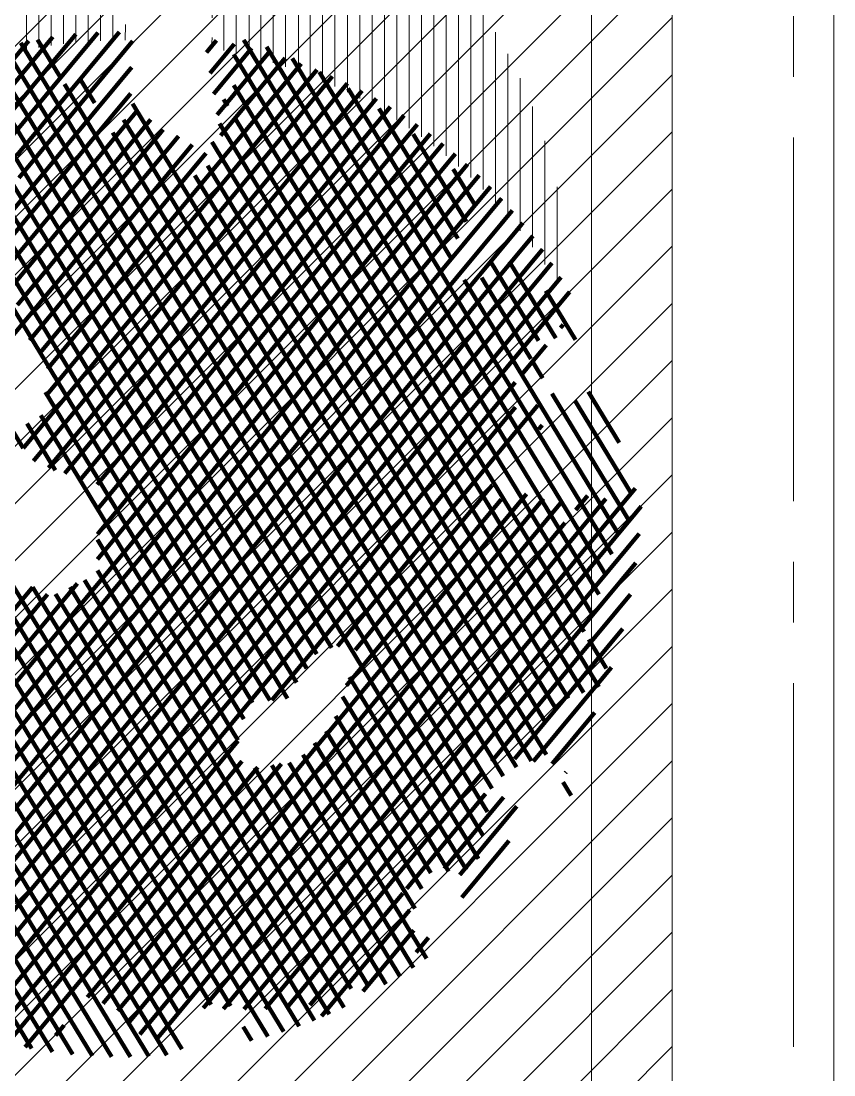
# Model space of a CAD drawing. Header units: feet. Extents: x 25261344 to 25389498, y 30010528 to 30074588.
# Drawn here: x 25355451.5 to 25355501.8, y 30072066.7 to 30072131.9 of the extents above; entities that cross this region are included whole.
import ezdxf

# ---------------------------------------------------------------- set-up
doc = ezdxf.new("R2010")
doc.units = ezdxf.units.FT
doc.header["$LTSCALE"] = 30
doc.header["$MEASUREMENT"] = 0
doc.linetypes.add('CENTER2', pattern=[1.125, 0.75, -0.125, 0.125, -0.125])
doc.layers.get('0').update_dxf_attribs({"lineweight": 5})
for name, color, linetype, lineweight in [('Floor Case', 251, 'Continuous', 13), ('GRADE BEAM', 2, 'Continuous', 20), ('grid text', 252, 'CENTER2', 9), ('illustr-TREE', 113, 'Continuous', 0), ('Veranda', 31, 'Continuous', 13)]:
    doc.layers.add(name, color=color, linetype=linetype, lineweight=lineweight)

# ---------------------------------------------------------------- blocks, each defined once
blk = doc.blocks.new('DFGDFG')
at = {"layer": 'grid text'}
blk.add_line((25353260.40450277, 30071967.15876193), (25353260.40450277, 30072999.78146425), dxfattribs=at)
blk = doc.blocks.new('tree top')
h = blk.add_hatch()
h.set_pattern_fill('ANSI31', color=251, scale=0.35, angle=315, style=0)
h.set_pattern_definition([(0, (104532.6267843802, 775790.9848921269), (1.387778780781446e-17, 0.04375), [])])
edge = h.paths.add_edge_path()
edge.add_line((104535.1949060522, 775793.3844139406), (104535.1397285591, 775793.374092619))
edge.add_line((104535.1397285591, 775793.374092619), (104534.9850489507, 775793.5287722273))
edge.add_line((104534.9850489507, 775793.5287722273), (104535.0633148212, 775793.6740280017))
edge.add_arc((104533.4950354998, 775792.786750348), 1.801877261241316, 29.49966526654471, 118.80689927608)
edge.add_arc((104532.5965479933, 775792.564019337), 1.801877261241316, 74.4642575678971, 89.03850350644399, ccw=False)
edge.add_line((104533.0791618241, 775794.300062411), (104533.301968914, 775794.3487048204))
edge.add_line((104533.301968914, 775794.3487048204), (104533.4238744545, 775794.3770619798))
edge.add_line((104533.4238744545, 775794.3770619798), (104533.4974381319, 775794.278337035))
edge.add_line((104533.4974381319, 775794.278337035), (104533.5825618462, 775794.2279242993))
edge.add_line((104533.5825618462, 775794.2279242993), (104533.5058454174, 775794.1869639459))
edge.add_line((104533.5058454174, 775794.1869639459), (104533.4678316458, 775794.141240457))
edge.add_arc((104532.5965479937, 775792.5640193367), 1.801877261241316, 57.59457567170341, 61.08299616053341, ccw=False)
edge.add_line((104533.5621861394, 775794.0853032143), (104533.5790156128, 775794.0955182273))
edge.add_line((104533.5790156128, 775794.0955182273), (104533.9482595248, 775793.7885347903))
edge.add_line((104533.9482595248, 775793.7885347903), (104533.9290937074, 775793.7769016827))
edge.add_arc((104532.5965479931, 775792.5640193374), 1.801877261241316, 36.34523462391559, 42.30844412190709, ccw=False)
edge.add_line((104534.0478892065, 775793.6319005792), (104534.0815703142, 775793.6038986492))
edge.add_line((104534.0815703142, 775793.6038986492), (104534.0721192102, 775793.5981620972))
edge.add_arc((104532.5965479931, 775792.5640193373), 1.801877261241316, 30.170842583107685, 35.0243976953102, ccw=False)
edge.add_line((104534.154326155, 775793.4696069161), (104534.1687256145, 775793.4576354376))
edge.add_line((104534.1687256145, 775793.4576354376), (104534.1631516733, 775793.4542522135))
edge.add_arc((104532.5965479934, 775792.5640193368), 1.801877261241316, 21.4435394433263, 29.60768955501601, ccw=False)
edge.add_line((104534.273696202, 775793.2227571838), (104534.2968807264, 775793.2034819437))
edge.add_line((104534.2968807264, 775793.2034819437), (104534.284070689, 775793.1957066143))
edge.add_arc((104532.5965479934, 775792.5640193366), 1.801877261241316, 17.89687587047422, 20.52229031808548, ccw=False)
edge.add_line((104534.3112345069, 775793.1177447425), (104534.337880538, 775793.0955916619))
edge.add_line((104534.337880538, 775793.0955916619), (104534.3213051829, 775793.0855308914))
edge.add_arc((104532.5965479935, 775792.5640193365), 1.801877261241315, 14.667498225316422, 16.823642001382098, ccw=False)
edge.add_line((104534.339704858, 775793.0202712518), (104534.3788803494, 775792.9877013797))
edge.add_line((104534.3788803494, 775792.9877013797), (104534.351800883, 775792.9712649116))
edge.add_arc((104532.5965479934, 775792.5640193368), 1.801877261241316, 11.674765419568587, 13.062384450065508, ccw=False)
edge.add_line((104534.3611480693, 775792.9286400119), (104534.3737246716, 775792.9181840275))
edge.add_line((104534.3737246716, 775792.9181840275), (104534.3644013378, 775792.9125250283))
edge.add_arc((104532.5965479933, 775792.564019337), 1.801877261241316, -1.0323001335767117, 11.152004585552788, ccw=False)
edge.add_line((104534.3981328056, 775792.5315566055), (104534.5364979373, 775792.592262037))
edge.add_line((104534.5364979373, 775792.592262037), (104534.6274051232, 775792.5922620372))
edge.add_line((104534.6274051232, 775792.5922620372), (104534.7001308455, 775792.3999598412))
edge.add_line((104534.7001308455, 775792.3999598412), (104534.6319504726, 775792.2727678504))
edge.add_line((104534.6319504726, 775792.2727678504), (104534.5228618671, 775792.274282038))
edge.add_line((104534.5228618671, 775792.274282038), (104534.4334698049, 775792.2227995645))
edge.add_line((104534.4334698049, 775792.2227995645), (104534.3764123112, 775792.2832263979))
edge.add_arc((104532.5965479934, 775792.5640193371), 1.801877261241315, 346.0597446608196, 351.03485710663614, ccw=False)
edge.add_line((104534.3453553936, 775792.1299290913), (104534.3631677071, 775792.115120221))
edge.add_line((104534.3631677071, 775792.115120221), (104534.3375367791, 775792.0995629746))
edge.add_arc((104532.5965479934, 775792.564019337), 1.801877261241316, 340.18192506286124, 345.06266270090435, ccw=False)
edge.add_line((104534.2917070222, 775791.9531203836), (104534.3015451855, 775791.9449410933))
edge.add_line((104534.3015451855, 775791.9449410933), (104534.2850377417, 775791.9349215431))
edge.add_arc((104532.5965479934, 775792.564019337), 1.801877261241316, 299.63972113915105, 339.5656041842646, ccw=False)
edge.add_line((104533.4876565509, 775790.9979135924), (104533.5033189492, 775790.9848921269))
edge.add_arc((104533.4950354998, 775792.786750348), 1.801877261241316, 270.2633966097723, 379.3713474738545)
at = {"color": 72, "lineweight": 9, "const_width": 0.015}
for points in [[(104532.473387861, 775792.726804629), (104531.4779491254, 775793.5543963488)], [(104533.1316863516, 775792.105702175), (104531.4419402601, 775793.5105298394)], [(104532.8940005247, 775792.2295066407), (104531.4070671416, 775793.4657190883)], [(104532.6745949093, 775792.338113233), (104531.373332637, 775793.419961712)], [(104532.4603321093, 775792.8852663699), (104531.8346194113, 775793.4054738216)], [(104532.6745226115, 775792.2643696406), (104531.3407419558, 775793.3732533794)], [(104532.4349411118, 775792.8325723362), (104531.7790519512, 775793.3778680124)], [(104532.4083965709, 775792.4118188416), (104531.3940597787, 775793.2551221012)], [(104532.3489650559, 775792.3874255454), (104531.4289983003, 775793.1522710777)], [(104532.339126468, 775792.3218014892), (104531.3797847814, 775793.1193827045)], [(104532.2686121322, 775792.1590148724), (104531.1698242039, 775793.0725294453)], [(104532.3430981435, 775792.170892103), (104531.2970549521, 775793.0405555518)], [(104532.3335295313, 775792.2526509926), (104531.3662988947, 775793.0567909536)], [(104532.3329157279, 775792.0317501997), (104531.1456011494, 775793.0188644027)], [(104533.4525209072, 775792.8722172924), (104533.3006721354, 775792.9984619137)], [(104532.3767728613, 775791.9214843862), (104531.1226604122, 775792.9641332622)], [(104532.3385285094, 775791.8794764243), (104531.1010344074, 775792.9083090742)], [(104533.2184977583, 775792.6239581681), (104532.9073236632, 775792.8826632951)], [(104533.3771714108, 775792.5658431507), (104532.9527246493, 775792.9187213468)], [(104533.442768695, 775792.8065214246), (104533.3348893028, 775792.8962106124)], [(104531.2115146945, 775792.7426538448), (104531.0807600172, 775792.8513611759)], [(104533.4308990916, 775792.742585922), (104533.2866198169, 775792.8625373854)], [(104533.1565265529, 775792.6016763299), (104532.8828710431, 775792.8291891097)], [(104533.401284223, 775792.619599847), (104533.1425022829, 775792.8347469808)], [(104533.4170358431, 775792.6803079036), (104533.2334862748, 775792.8329080561)], [(104533.1419430744, 775792.5399970991), (104532.8632023796, 775792.7717376199)], [(104533.1208609478, 775792.4837207396), (104532.843533716, 775792.71428613)], [(104531.9156431193, 775792.1572528217), (104531.286012148, 775792.6807178627)], [(104531.8436292427, 775792.1433202983), (104531.2616061994, 775792.6272048752)], [(104533.1858974353, 775792.1344356535), (104532.5588143154, 775792.6557824517)], [(104533.2158110053, 775792.1833696931), (104532.6475864233, 775792.6557824517)], [(104533.2443063342, 775792.2334828357), (104532.7363585313, 775792.6557824517)], [(104533.2713590896, 775792.2847953106), (104532.8238650524, 775792.6568346402)], [(104531.3033942779, 775792.2972481416), (104530.9586736778, 775792.5838432921)], [(104531.8341319956, 775792.0036087569), (104531.1302009382, 775792.5888456919)], [(104531.8221544773, 775792.0873703725), (104531.2036476804, 775792.6015869541)], [(104531.7860278254, 775791.9697980891), (104531.0558991982, 775792.5768152613)], [(104531.2222826478, 775792.2908793438), (104530.9195498995, 775792.542566471)], [(104531.1411710176, 775792.284510546), (104530.875000242, 775792.5058006387)], [(104530.9896126639, 775792.3367100188), (104530.8551257596, 775792.4485202633)], [(104533.2969397039, 775792.3373316999), (104533.197386251, 775792.4200988358)], [(104533.3210128717, 775792.3911213559), (104533.2754444734, 775792.4290061877)], [(104532.6308623849, 775792.2268643497), (104532.4944247453, 775792.340296404)], [(104531.0600593874, 775792.2781417482), (104531.0482032152, 775792.2879987787)], [(104531.6355261048, 775792.0211190941), (104531.3563136054, 775792.2532518656)], [(104532.8305436202, 775792.2084599886), (104532.7871870243, 775792.2445059635)], [(104531.448460073, 775792.1028390779), (104531.3606661637, 775792.1758295192)], [(104533.0122411096, 775792.1312033242), (104532.9386048398, 775792.192423332)], [(104532.3541802426, 775792.0878749246), (104532.3121624408, 775792.1228078477)], [(104532.2443689338, 775791.883955478), (104532.0595192205, 775792.0376365501)]]:
    blk.add_lwpolyline(points, dxfattribs=at)
at = {"color": 81, "const_width": 0.015}
for points in [[(104532.6145255438, 775793.4437121076), (104531.163990016, 775792.5632781821)], [(104532.5540531025, 775793.4733950533), (104531.486301876, 775792.8253003422)], [(104532.6725469133, 775793.412541431), (104531.1594103102, 775792.4941104283)], [(104532.7282696941, 775793.3799755761), (104531.1993167432, 775792.4519444988)], [(104532.781823118, 775793.3460929831), (104531.2694562898, 775792.4281292121)], [(104532.8333173486, 775793.3109605183), (104531.3321313853, 775792.3997832149)], [(104532.7575410963, 775793.1985784799), (104531.381287983, 775792.3632318733)], [(104532.5167025381, 775792.9860083034), (104531.4992673527, 775792.3684540023)], [(104533.0110066225, 775792.9540968515), (104532.9527246493, 775792.9187213468)], [(104532.4604265562, 775792.885462376), (104531.6172467226, 775792.3736761312)], [(104533.0402475037, 775792.9054572346), (104532.8745499656, 775792.8048835285)], [(104533.0694883848, 775792.8568176179), (104531.9175452999, 775792.1576208365)], [(104531.4695952684, 775792.8151599052), (104531.3694924796, 775792.7544003514)], [(104533.1516570501, 775792.8403036648), (104531.9926129838, 775792.1367967891)], [(104532.4360349918, 775792.804269386), (104531.6565743511, 775792.331158884)], [(104531.3433461421, 775792.7385302661), (104531.2887428227, 775792.7053875999)], [(104532.4607989164, 775792.7529123834), (104531.6580181537, 775792.2656472288)], [(104533.1017005104, 775792.7435934598), (104533.0932847655, 775792.7384853412)], [(104532.485562841, 775792.701555381), (104531.6040246895, 775792.1664867251)], [(104533.0246148387, 775792.6968046433), (104532.9105199345, 775792.6275522724)], [(104532.519526657, 775792.6557824517), (104531.5637210255, 775792.0756355418)], [(104532.6289024469, 775792.6557824517), (104531.568482324, 775792.0121375127)], [(104532.8694526419, 775792.6026255906), (104532.0506391795, 775792.1056290419)], [(104532.8500398805, 775792.5244545926), (104532.0587842344, 775792.0441848569)], [(104532.9277415675, 775792.5052293105), (104532.065760401, 775791.9820311897)], [(104532.9169689156, 775792.4323026139), (104532.9125228178, 775792.4296039586)], [(104532.6821654766, 775792.2897835859), (104532.1219290287, 775791.9497359514)], [(104532.695998383, 775792.2317917655), (104532.172447502, 775791.9140112295)], [(104532.7895947831, 775792.2222141234), (104532.2229659754, 775791.8782865077)], [(104532.8407104498, 775792.1868518809), (104532.2451233759, 775791.825347419)], [(104532.8953145436, 775792.1536070148), (104531.6332163838, 775791.3875492272)], [(104532.9905376571, 775792.1450167416), (104532.9320816447, 775792.1095356001)], [(104533.0493045385, 775792.1142985695), (104531.7185982505, 775791.306597594)], [(104533.1588028729, 775792.1143729506), (104531.7634307558, 775791.2674216508)], [(104532.8843963194, 775792.08059196), (104531.675204533, 775791.3466468406)], [(104533.1556532152, 775792.0460731955), (104532.0075546486, 775791.3492099276)], [(104533.1172028776, 775791.9563469287), (104532.1020713514, 775791.3401908833)], [(104533.0716383967, 775791.8623025786), (104532.1105509357, 775791.278949748)], [(104532.0036924794, 775791.811581717), (104531.6737425542, 775791.6113114704)], [(104532.0726887161, 775791.7870724733), (104531.704708687, 775791.5637190322)], [(104532.1416849526, 775791.7625632298), (104531.7359887317, 775791.5163171301)], [(104533.0171655621, 775791.7628511107), (104532.1109581277, 775791.2128088996)], [(104532.9509708692, 775791.6562848071), (104532.0987112159, 775791.1389873691)], [(104531.4977412211, 775791.5708716552), (104531.4787954224, 775791.5593720927)], [(104532.8681509828, 775791.5396274826), (104532.0268687804, 775791.0289930459)], [(104532.7585156024, 775791.4066939137), (104532.5228746856, 775791.2636665604)], [(104531.9949226112, 775791.3415426393), (104531.8097399212, 775791.2291419985)], [(104531.9779607127, 775791.2648592455), (104531.9342284446, 775791.2383149992)], [(104532.5912486726, 775791.238779629), (104532.588609452, 775791.2371776968)], [(104531.8736081341, 775791.20152019), (104531.8575687984, 775791.1917847681)], [(104532.4276974894, 775791.2058967018), (104532.0660520095, 775790.9863881523)], [(104532.4073066532, 775791.1271320401), (104532.0863072047, 775790.932294479)], [(104532.3869158169, 775791.0483673784), (104532.1065624, 775790.8782008057)], [(104532.2752441323, 775790.9141978307), (104532.1722169208, 775790.8516632355)]]:
    blk.add_lwpolyline(points, dxfattribs=at)
at = {"color": 87, "const_width": 0.015}
for points in [[(104534.0521465628, 775793.3204872571), (104533.34598555, 775792.8918675503)], [(104534.3964855139, 775792.89926103), (104533.9650156129, 775793.2579781512)], [(104534.0515412199, 775793.2537318288), (104533.3596501788, 775792.8337735902)], [(104534.1023284442, 775793.2181702312), (104533.3986972658, 775792.7910860622)], [(104534.1594419276, 775793.1864484934), (104533.568915866, 775792.8280159223)], [(104534.219270796, 775793.1563749172), (104533.683635438, 775792.8312594466)], [(104534.4105315675, 775792.8137796678), (104533.9759374128, 775793.175094243)], [(104534.2790996645, 775793.1263013412), (104533.7509609463, 775792.8057361182)], [(104534.344975262, 775793.0998979581), (104533.8415616541, 775792.7943401759)], [(104534.4200857512, 775792.7320327737), (104533.9834382355, 775793.0950544802)], [(104534.3615376864, 775793.0435628777), (104533.8844171889, 775792.7539642678)], [(104534.425749344, 775792.6535204542), (104533.9878784584, 775793.0175592507)], [(104534.3763977187, 775792.9861944934), (104533.8932000216, 775792.6929071957)], [(104534.3895044342, 775792.9277618957), (104533.8141860254, 775792.5785599386)], [(104534.3960199257, 775792.5306296141), (104533.9106843643, 775792.934129777)], [(104534.4279816793, 775792.5778608271), (104533.9895490911, 775792.9423666139)], [(104534.2100123747, 775792.5376658944), (104533.7933178065, 775792.8840990422)], [(104534.3030161502, 775792.5341477543), (104533.8505084507, 775792.910355362)], [(104533.8526758754, 775792.7609460006), (104533.7454181227, 775792.8501183675)], [(104534.4007983433, 775792.8682289758), (104534.263995519, 775792.7851935414)], [(104534.2432828679, 775792.7726215498), (104533.7908275327, 775792.4979939937)], [(104533.7893834749, 775792.7397625827), (104533.7545079414, 775792.768757539)], [(104534.2572490749, 775792.714710639), (104534.1761757929, 775792.6655014562)], [(104534.1466318607, 775792.5165557325), (104533.9727601568, 775792.6611098647)], [(104534.0713669822, 775792.6018854807), (104533.7971858181, 775792.4354652903)], [(104534.1177509847, 775792.4667631277), (104533.9634795409, 775792.5950219195)], [(104534.1167653071, 775792.563052974), (104533.8425566724, 775792.3966161096)], [(104534.1738612765, 775792.5313206055), (104533.9228170556, 775792.3789438836)], [(104534.0820621163, 775792.4226305779), (104533.9524030626, 775792.5304270253)], [(104533.9982773872, 775792.2708767521), (104533.7942632707, 775792.4404908003)], [(104534.0588890493, 775792.3680925926), (104533.9396219219, 775792.46724936)], [(104534.3156646913, 775791.9332023637), (104533.7389997728, 775792.412632282)], [(104534.0285832183, 775792.3194846724), (104533.9252156633, 775792.4054227914)], [(104531.0482032152, 775792.2879987787), (104530.9896126639, 775792.3367100188)], [(104534.2940127624, 775791.8773997286), (104533.7331727315, 775792.3436730903)], [(104531.3337108044, 775792.1244360708), (104531.1411710176, 775792.284510546)], [(104531.3606661637, 775792.1758295192), (104531.2222826478, 775792.2908793438)], [(104531.3563136054, 775792.2532518656), (104531.3033942779, 775792.2972481416)], [(104533.8279372513, 775792.1910836966), (104533.6934316773, 775792.3029094627)], [(104531.2668934873, 775792.0323795119), (104530.9683329423, 775792.2805979365)], [(104530.9840310539, 775792.2548841889), (104530.9806880117, 775792.2528550571)], [(104531.3003021459, 775792.0784077913), (104531.0600593874, 775792.2781417482)], [(104534.0384103872, 775792.2499417504), (104533.9935048064, 775792.2226853364)], [(104534.3853188398, 775792.170507826), (104534.2815027181, 775792.2568188764)], [(104534.3980999767, 775792.2336854945), (104534.3551184875, 775792.2694196118)], [(104531.2804679127, 775791.9472902536), (104530.9651654643, 775792.209427627)], [(104534.1034082455, 775792.2230056046), (104533.9891931777, 775792.1536802977)], [(104534.3356884349, 775791.9903586456), (104534.0606554098, 775792.2190166697)], [(104534.3540220682, 775792.0489200582), (104534.1342711792, 775792.2316174051)], [(104534.370593521, 775792.108946519), (104534.2078869487, 775792.2442181407)], [(104530.9830841845, 775792.1879214639), (104530.9759599771, 775792.183597272)], [(104534.3487517953, 775792.1727581737), (104533.9579813105, 775791.9355715724)], [(104534.2393949089, 775792.1727696477), (104533.9717280844, 775792.0103034766)], [(104534.1890350226, 775792.2085906273), (104534.1651247077, 775792.1940777444)], [(104530.902471844, 775792.1389920594), (104530.8527586946, 775792.1088175876)], [(104531.2489268257, 775791.8997093053), (104530.9643320295, 775792.1363168317)], [(104534.2707858084, 775791.8229065441), (104533.8526119845, 775792.170569521)], [(104534.3998948723, 775792.1374125686), (104533.9403725095, 775791.8584955273)], [(104534.1195279199, 775792.1664017872), (104533.9820229051, 775792.0829401433)], [(104530.9845476109, 775792.1224217196), (104530.8676258262, 775792.0514535125)], [(104531.0697664687, 775792.1077591471), (104530.884899128, 775791.9955499144)], [(104534.2460293269, 775791.7696849841), (104533.8309713312, 775792.1147575116)], [(104531.1911559662, 775791.8739353671), (104530.9660317342, 775792.0611000247)], [(104531.1346572201, 775792.0807579904), (104531.0603127325, 775792.035632995)], [(104534.2197820384, 775791.7177028571), (104533.8080163255, 775792.0600382336)], [(104531.060179626, 775792.0355522031), (104530.9038151178, 775791.9406433813)], [(104534.3755103389, 775792.0562238459), (104533.9183771625, 775791.7787569731)], [(104533.9589937353, 775791.3440884511), (104533.1863139409, 775791.986481978)], [(104533.5449393492, 775791.9097376931), (104533.4112878211, 775792.0208534192)], [(104534.1920765957, 775791.6669330159), (104533.7837793357, 775792.0063847767)], [(104531.0389213884, 775791.9562610533), (104530.9243399006, 775791.8867133401)], [(104531.0850284664, 775791.8883643601), (104530.9705039194, 775791.9835782225)], [(104533.9202119063, 775791.3025273392), (104533.1343008249, 775791.9559211446)], [(104533.9964079387, 775791.3867865854), (104533.2903403239, 775791.9737998196)], [(104533.5874498881, 775791.8005914165), (104533.3658349861, 775791.984838474)], [(104534.1629401539, 775791.6173528841), (104533.7582887072, 775791.9537735748)], [(104534.3347232383, 775791.9650792304), (104533.8913065846, 775791.6959378977)], [(104533.8800550656, 775791.2621093896), (104533.0897640282, 775791.9191446198)], [(104531.0118894499, 775791.873465431), (104530.946445486, 775791.8337428011)], [(104530.9789009666, 775791.9027933531), (104530.9780402521, 775791.9035089372)], [(104531.1528873355, 775791.8926591463), (104531.0320493846, 775791.8193139372)], [(104534.1323948246, 775791.568944079), (104533.7315691293, 775791.9021841014)], [(104531.1865875674, 775791.846726229), (104531.0371089902, 775791.7559969721)], [(104534.1004580298, 775791.5216921157), (104533.7036419403, 775791.8515986165)], [(104534.2862723961, 775791.8692829409), (104533.858226012, 775791.609470926)], [(104531.0235999643, 775791.8141853787), (104530.9703561311, 775791.7818678821)], [(104531.2168842333, 775791.7987274434), (104531.0523590785, 775791.6988653407)], [(104533.8385116594, 775791.2228442082), (104533.136093925, 775791.8068229906)], [(104534.0671427748, 775791.4755861821), (104533.6745253805, 775791.8020019553)], [(104534.2280761153, 775791.7675714467), (104533.8178105387, 775791.5185518776)], [(104531.2087434059, 775791.7273981898), (104531.0838349256, 775791.651582285)], [(104534.0324578449, 775791.430618974), (104533.6442348018, 775791.7533813545)], [(104533.7955657918, 775791.1847450106), (104533.22785662, 775791.6567292656)], [(104534.1567638585, 775791.6578989271), (104533.7680689717, 775791.4219721549)], [(104533.7511969797, 775791.147828826), (104533.2023867521, 775791.6041008035)], [(104533.7053798261, 775791.1121167695), (104533.2365213052, 775791.5019181864)], [(104534.0661560348, 775791.5365145456), (104533.7557540229, 775791.348109328)], [(104533.5069212146, 775790.9818972616), (104532.9699675117, 775791.4283119153)], [(104533.658083602, 775791.0776343882), (104533.231402016, 775791.4323705813)], [(104533.186279482, 775791.17466993), (104532.8922688385, 775791.41910564)], [(104533.558901073, 775791.0124857448), (104533.0805153236, 775791.410207946)], [(104533.6092717199, 775791.0444121003), (104533.1765327232, 775791.4041843271)], [(104533.9421295749, 775791.3948459995), (104533.8109245017, 775791.3152082415)], [(104533.098430039, 775791.1739028412), (104532.8624631168, 775791.370081937)], [(104533.104967857, 775791.0946637051), (104532.8647292131, 775791.2943942414)], [(104532.5228746856, 775791.2636665604), (104532.4276974894, 775791.2058967018)], [(104532.588609452, 775791.2371776968), (104532.4073066532, 775791.1271320401)], [(104532.6212501223, 775791.1906016557), (104532.3869158169, 775791.0483673784)], [(104532.6538907927, 775791.1440256145), (104532.302435562, 775790.9307022573)], [(104532.7742789885, 775791.0743783015), (104532.7027520231, 775791.1338446677)], [(104532.7905320332, 775791.1346694818), (104532.7684704203, 775791.1530111511)], [(104533.3184177561, 775791.0648122989), (104533.213455698, 775791.1520760619)], [(104532.1762861229, 775790.8335029344), (104531.8426194014, 775791.1109080684)], [(104532.3129873208, 775790.7936554615), (104531.9554027553, 775791.0909455057)], [(104532.7061424711, 775791.1093528989), (104532.3671882146, 775790.9036172787)], [(104532.7736592339, 775790.8534824563), (104532.4897102879, 775791.0895530332)], [(104532.688525967, 775790.998064582), (104532.5636185646, 775791.1019105831)], [(104532.7637003653, 775791.0093694986), (104532.6345419841, 775791.1167496949)], [(104533.0348564197, 775791.0791495243), (104533.0200575459, 775791.0914530695)], [(104532.4349187304, 775790.7660873526), (104532.0594401828, 775791.0782541651)], [(104532.5464059714, 775790.747202357), (104532.1558690174, 775791.0718884859)], [(104532.6499411933, 775790.734928542), (104532.2462093525, 775791.070584687)], [(104532.747117862, 775790.7279411257), (104532.3314979245, 775791.0734808428)], [(104532.8107251196, 775790.7488627768), (104532.4124794831, 775791.07995778)], [(104532.7757069577, 775791.085188567), (104532.4344169835, 775790.8780352322)], [(104532.0158908747, 775790.8930492587), (104531.8339190584, 775791.0443376937)], [(104532.8047401363, 775791.0364228806), (104532.5043205838, 775790.8540767328)], [(104533.3907874144, 775791.0046453314), (104533.3789378096, 775791.0144969018)], [(104531.8053142114, 775790.9943156028), (104531.8019543157, 775790.9971089659)], [(104532.7807511004, 775790.9554742138), (104532.5771361542, 775790.8318857163)], [(104532.7847728986, 775790.9180464343), (104532.7335882391, 775790.9606005353)], [(104532.7325500625, 775790.8598295485), (104532.6531501779, 775790.8116360705)]]:
    blk.add_lwpolyline(points, dxfattribs=at)
at = {"color": 60, "lineweight": 9, "const_width": 0.015}
for points in [[(104533.8505084507, 775792.910355362), (104533.4632293616, 775793.2323329542)], [(104533.7933178065, 775792.8840990422), (104533.4669564985, 775793.1554305732)], [(104533.7454181227, 775792.8501183675), (104533.4674606022, 775793.0812077698)], [(104533.7329625918, 775792.7866699953), (104533.4650593511, 775793.0094004316)], [(104533.7029100674, 775792.7378514801), (104533.4600093296, 775792.9397952382)], [(104533.6714604718, 775792.6901944673), (104533.4525209072, 775792.8722172924)], [(104533.6386283358, 775792.6436868762), (104533.4427686951, 775792.8065214246)], [(104533.6044239094, 775792.5983201853), (104533.4308990916, 775792.742585922)], [(104533.568853316, 775792.5540893037), (104533.4170358431, 775792.6803079037)], [(104533.4539453529, 775792.428210833), (104533.2184977583, 775792.6239581681)], [(104533.4128907119, 775792.3885393002), (104533.1565265529, 775792.6016763299)], [(104533.5319186429, 775792.5109924959), (104533.401284223, 775792.619599847)], [(104533.4936179721, 775792.4690313564), (104533.3771714107, 775792.5658431507)], [(104533.2754444734, 775792.4290061877), (104533.1419430744, 775792.5399970991)], [(104533.197386251, 775792.4200988358), (104533.1208609478, 775792.4837207396)], [(104532.4944247453, 775792.340296404), (104532.4083965709, 775792.4118188416)], [(104533.3704397034, 775792.3500286847), (104533.3210128717, 775792.3911213559)], [(104532.7871870243, 775792.2445059635), (104532.6745949093, 775792.338113233)], [(104533.3265734887, 775792.3126946489), (104533.2969397039, 775792.3373316999)], [(104533.2812684398, 775792.2765568366), (104533.2713590896, 775792.2847953106)], [(104532.9386048398, 775792.1924233319), (104532.8940005247, 775792.2295066407)], [(104532.9648510391, 775792.0967989652), (104532.8305436202, 775792.2084599886)], [(104532.3121624408, 775792.1228078478), (104532.2686121322, 775792.1590148724)], [(104531.8205293981, 775792.0987349356), (104531.3149410914, 775791.7918571729)], [(104531.8292644226, 775792.0376488453), (104531.3451739097, 775791.7438196337)], [(104531.3031970455, 775791.9838928772), (104531.2318206578, 775791.9405694342)], [(104531.3885439129, 775791.9693080029), (104531.2582622109, 775791.8902307047)], [(104531.4738907804, 775791.9547231285), (104531.2859702026, 775791.8406606675)], [(104531.8379994471, 775791.9765627552), (104531.3766702552, 775791.6965490198)], [(104531.8665155942, 775791.9274832454), (104531.4094343055, 775791.6500478669)], [(104531.3754050026, 775791.5731462886), (104530.9789009666, 775791.9027933531)], [(104531.6689693784, 775791.402885298), (104531.0850284664, 775791.8883643601)], [(104531.9083950003, 775791.8865148547), (104531.4434728627, 775791.6043203032)], [(104532.3278189537, 775791.8145764766), (104532.2443689338, 775791.8839554781)], [(104531.3160933996, 775791.5486532996), (104530.9398059726, 775791.8614926012)], [(104531.9502744063, 775791.8455464641), (104531.58813164, 775791.6257360759)], [(104532.2547235431, 775791.8015431231), (104532.2506682083, 775791.8049146631)], [(104532.1882544314, 775791.7091970717), (104532.1109198672, 775791.7734917819)], [(104531.2443170928, 775791.5345232645), (104531.0276382634, 775791.7146665509)], [(104532.1076467464, 775791.5548019029), (104532.0363144371, 775791.614106435)], [(104531.6604251756, 775791.3361851108), (104531.3912925187, 775791.5599376637)], [(104531.218560359, 775791.4821332982), (104531.1656519692, 775791.5261204805)], [(104531.6270520004, 775791.290127331), (104531.462611921, 775791.4268401625)], [(104531.4340213501, 775791.303002503), (104531.3602749173, 775791.3643140986)], [(104531.5339354909, 775791.2937391965), (104531.4403636532, 775791.3715333141)]]:
    blk.add_lwpolyline(points, dxfattribs=at)
at = {"color": 88, "lineweight": 9, "const_width": 0.015}
for points in [[(104531.1010344074, 775792.9083090742), (104530.8759845273, 775793.0954119172)], [(104531.0807600172, 775792.8513611759), (104530.8588059199, 775793.0358902348)], [(104531.2616061994, 775792.6272048752), (104530.8434434803, 775792.9748586197)], [(104531.2036476804, 775792.6015869541), (104530.8299901875, 775792.9122397708)], [(104530.9075648956, 775792.7739417093), (104530.8713272284, 775792.8040691216)], [(104531.286012148, 775792.6807178627), (104531.2115146945, 775792.7426538448)], [(104531.1302009382, 775792.5888456919), (104531.0068105545, 775792.6914304681)], [(104531.0558991982, 775792.5768152613), (104530.9844358236, 775792.6362287591)]]:
    blk.add_lwpolyline(points, dxfattribs=at)
at = {"color": 83, "const_width": 0.015}
for points in [[(104531.0783032208, 775793.0423727465), (104530.8251805346, 775792.8887344551)], [(104531.0896644557, 775792.9828806915), (104530.813160121, 775792.8150504025)], [(104531.1419556226, 775792.9482319443), (104530.8044234127, 775792.743359466)], [(104531.1905650493, 775792.9113484854), (104530.7986751188, 775792.6734824124)], [(104531.2225416459, 775792.8643693704), (104531.1454524691, 775792.8175784263)], [(104531.2895419397, 775792.838648646), (104531.2114170267, 775792.7912290397)], [(104531.0786057652, 775792.777004373), (104530.7956736934, 775792.60527263)], [(104531.3163586674, 775792.7885376369), (104531.2773815844, 775792.7648796529)], [(104531.053080139, 775792.6951230394), (104530.795219026, 775792.5386086573)], [(104531.0324105602, 775792.616189189), (104530.7971435981, 775792.4733888156)], [(104531.0159622379, 775792.5398175215), (104530.8013059862, 775792.4095272649)], [(104531.0032477396, 775792.4657121793), (104530.8227805156, 775792.3561736927)], [(104530.9938834949, 775792.393640346), (104530.9484012966, 775792.3660339416)]]:
    blk.add_lwpolyline(points, dxfattribs=at)
at = {"color": 85, "const_width": 0.015}
for points in [[(104531.3906960105, 775793.0328223027), (104531.1905650493, 775792.9113484854)], [(104531.4756559852, 775793.0180025955), (104531.2225416459, 775792.8643693704)], [(104531.5633012823, 775793.0048128028), (104531.2895419397, 775792.838648646)], [(104531.6210912932, 775792.9735016979), (104531.3163586674, 775792.7885376369)], [(104533.34598555, 775792.8918675503), (104533.1582180109, 775792.7778979796)], [(104531.1454524691, 775792.8175784263), (104531.0786057652, 775792.777004373)], [(104531.486301876, 775792.8253003422), (104531.4695952684, 775792.8151599052)], [(104533.3596501788, 775792.8337735902), (104533.1689437468, 775792.7180201947)], [(104533.568915866, 775792.8280159223), (104533.3725609754, 775792.7088340727)], [(104533.683635438, 775792.8312594466), (104533.399420915, 775792.658749292)], [(104531.2114170267, 775792.7912290397), (104531.053080139, 775792.6951230395)], [(104533.3986972658, 775792.7910860622), (104533.1845384022, 775792.6610977058)], [(104533.7509609463, 775792.8057361182), (104533.4246632719, 775792.6076826843)], [(104533.8415616541, 775792.7943401759), (104533.4483651983, 775792.555681079)], [(104531.2773815844, 775792.7648796529), (104531.0324105602, 775792.616189189)], [(104531.3694924796, 775792.7544003514), (104531.3433461421, 775792.7385302661)], [(104533.8844171889, 775792.7539642678), (104533.4705093567, 775792.5027339527)], [(104531.2887428227, 775792.7053875999), (104531.0159622379, 775792.5398175215)], [(104533.3117610549, 775792.6719302452), (104533.2803100543, 775792.6528403801)], [(104533.8932000216, 775792.6929071957), (104533.4910733306, 775792.4488276993)], [(104531.163990016, 775792.5632781821), (104531.0032477396, 775792.4657121793)], [(104533.8141860254, 775792.5785599386), (104533.5100292686, 775792.3939454138)], [(104531.1594103102, 775792.4941104283), (104530.9938834949, 775792.393640346)], [(104533.7908275327, 775792.4979939937), (104533.5273434273, 775792.3380666146)], [(104531.1993167432, 775792.4519444988), (104531.0046981007, 775792.3338165027)], [(104533.7971858181, 775792.4354652903), (104533.5429755933, 775792.2811668938)], [(104531.3321313853, 775792.3997832149), (104530.9830841845, 775792.1879214639)], [(104531.2694562898, 775792.4281292121), (104530.9840310539, 775792.2548841889)], [(104533.8425566724, 775792.3966161096), (104533.5568783612, 775792.2232174772)], [(104531.381287983, 775792.3632318733), (104530.9845476109, 775792.1224217196)], [(104531.4992673527, 775792.3684540023), (104531.0697664687, 775792.1077591471)], [(104531.6172467226, 775792.3736761312), (104531.1346572201, 775792.0807579904)], [(104533.9228170556, 775792.3789438836), (104533.5689962337, 775792.1641846799)], [(104531.6565743511, 775792.331158884), (104531.0389213884, 775791.9562610533)], [(104533.9196678723, 775792.3106444163), (104533.5783452645, 775792.103471274)], [(104531.6580181537, 775792.2656472288), (104531.0118894499, 775791.873465431)], [(104533.9543387739, 775792.2653006678), (104533.2963430511, 775791.8659159262)], [(104533.9935048064, 775792.2226853364), (104533.3400132316, 775791.8260344847)], [(104531.6040246895, 775792.1664867251), (104531.3031970455, 775791.9838928772)], [(104533.9891931777, 775792.1536802977), (104533.383683412, 775791.7861530433)], [(104531.5637210255, 775792.0756355418), (104531.3885439129, 775791.9693080029)], [(104533.2966274389, 775792.0652525485), (104533.2034991943, 775792.0087263453)], [(104533.9820229051, 775792.0829401433), (104533.4017708076, 775791.730743577)], [(104531.0603127325, 775792.035632995), (104531.060179626, 775792.0355522031)], [(104533.3509749848, 775792.031851965), (104533.2204549068, 775791.9526299796)], [(104531.568482324, 775792.0121375127), (104531.4738907804, 775791.9547231285)], [(104533.9717280844, 775792.0103034766), (104533.3067538501, 775791.6066829764)], [(104533.3815925649, 775791.9840479655), (104533.2526728708, 775791.9057973676)], [(104531.2318206578, 775791.9405694342), (104531.1528873355, 775791.8926591463)], [(104533.9579813105, 775791.9355715724), (104533.3709836429, 775791.5792806364)], [(104531.2582622109, 775791.8902307047), (104531.1865875674, 775791.846726229)], [(104531.2859702026, 775791.8406606675), (104531.2168842333, 775791.7987274434)], [(104533.9403725095, 775791.8584955273), (104533.4149217766, 775791.5395618351)], [(104531.0320493846, 775791.8193139372), (104531.0235999643, 775791.8141853787)], [(104531.3149410914, 775791.7918571729), (104531.2087434059, 775791.7273981898)], [(104533.9183771624, 775791.7787569731), (104533.3578046151, 775791.4385053356)], [(104531.3451739097, 775791.7438196338), (104531.0800692784, 775791.5829086415)], [(104531.3766702551, 775791.6965490198), (104531.1113564307, 775791.5355110532)], [(104533.3443396338, 775791.6958844834), (104533.279224889, 775791.6563616801)], [(104533.8913065846, 775791.6959378977), (104533.348467733, 775791.3664501107)], [(104531.0838349256, 775791.651582285), (104531.0530908754, 775791.6329215184)], [(104531.4094343055, 775791.6500478669), (104531.1441665791, 775791.4890378803)], [(104531.58813164, 775791.6257360759), (104531.4977412211, 775791.5708716552)], [(104531.4434728627, 775791.6043203032), (104531.3212367427, 775791.5301264452)], [(104531.6737425542, 775791.6113114704), (104531.4470713797, 775791.4737284962)], [(104533.858226012, 775791.609470926), (104533.3748240672, 775791.3160596556)], [(104531.4787954224, 775791.5593720927), (104531.3911189495, 775791.5061549604)], [(104531.704708687, 775791.5637190322), (104531.4525866968, 775791.410688135)], [(104531.7359887317, 775791.5163171301), (104531.4581020137, 775791.3476477737)], [(104533.8178105387, 775791.5185518776), (104533.6228908396, 775791.4002411484)], [(104533.7680689717, 775791.4219721549), (104533.6956668011, 775791.3780260909)], [(104531.6332163838, 775791.3875492272), (104531.4974735177, 775791.3051571574)], [(104533.5496199195, 775791.3557677781), (104533.4198434182, 775791.2769971226)], [(104531.675204533, 775791.3466468406), (104531.5804575919, 775791.2891381345)], [(104532.101966728, 775791.3401273799), (104531.9779607127, 775791.2648592455)], [(104532.0075546486, 775791.3492099276), (104531.9949226112, 775791.3415426393)], [(104531.7185982505, 775791.306597594), (104531.663441666, 775791.2731191115)], [(104532.1105509357, 775791.278949748), (104531.8444092905, 775791.1174093176)], [(104533.5573084231, 775791.2940464795), (104533.48344862, 775791.2492156737)], [(104531.7634307558, 775791.2674216508), (104531.7464257402, 775791.2571000886)], [(104531.9342284446, 775791.2383149992), (104531.8736081341, 775791.20152019)], [(104533.6138937938, 775791.2620041922), (104533.4810327085, 775791.1813612817)], [(104531.8097399212, 775791.2291419985), (104531.7903438801, 775791.2173691517)], [(104532.1109581277, 775791.2128088996), (104531.8665771918, 775791.0644766027)], [(104531.8575687984, 775791.1917847681), (104531.822241389, 775791.1703420326)], [(104533.6145363818, 775791.1960062226), (104533.44456722, 775791.092839762)], [(104532.0987112159, 775791.1389873691), (104531.9857274635, 775791.0704094359)], [(104533.5109334848, 775791.0667342), (104533.399903184, 775790.9993419566)], [(104531.7694365159, 775791.0055149675), (104531.7214297017, 775790.9763761929)]]:
    blk.add_lwpolyline(points, dxfattribs=at)
at = {"color": 82, "const_width": 0.015}
for points in [[(104533.1582180109, 775792.7778979796), (104533.1017005104, 775792.7435934598)], [(104533.0932847655, 775792.7384853412), (104533.0246148387, 775792.6968046433)], [(104533.1689437469, 775792.7180201947), (104532.8500398805, 775792.5244545926)], [(104533.3725609754, 775792.7088340727), (104533.3117610549, 775792.6719302452)], [(104533.399420915, 775792.6587492919), (104532.695998383, 775792.2317917655)], [(104533.1845384022, 775792.6610977058), (104532.9277415675, 775792.5052293105)], [(104532.9105199345, 775792.6275522724), (104532.8694526419, 775792.6026255906)], [(104533.2803100543, 775792.6528403801), (104532.9169689156, 775792.4323026139)], [(104533.4246632719, 775792.6076826843), (104532.7895947831, 775792.2222141234)], [(104533.4483651982, 775792.555681079), (104532.8407104498, 775792.1868518809)], [(104533.4705093567, 775792.5027339527), (104532.8953145436, 775792.1536070148)], [(104533.4910733306, 775792.4488276993), (104532.9905376571, 775792.1450167415)], [(104532.9125228178, 775792.4296039586), (104532.6821654766, 775792.2897835859)], [(104533.5100292686, 775792.3939454138), (104533.0493045384, 775792.1142985695)], [(104533.5273434273, 775792.3380666146), (104533.158802873, 775792.1143729507)], [(104533.5429755932, 775792.2811668938), (104533.1556532152, 775792.0460731955)], [(104533.5568783612, 775792.2232174772), (104533.2966274389, 775792.0652525485)], [(104533.5689962337, 775792.1641846799), (104533.3509749848, 775792.031851965)], [(104532.9320816446, 775792.1095356), (104532.8843963194, 775792.08059196)], [(104533.5783452645, 775792.103471274), (104533.3815925649, 775791.9840479655)], [(104533.2034991943, 775792.0087263453), (104533.1172028776, 775791.9563469287)], [(104533.2204549068, 775791.9526299796), (104533.0716383967, 775791.8623025786)], [(104533.2526728708, 775791.9057973676), (104533.0171655621, 775791.7628511107)], [(104533.2963430511, 775791.8659159262), (104532.9509708692, 775791.6562848071)], [(104533.3400132316, 775791.8260344847), (104532.8681509828, 775791.5396274826)], [(104533.383683412, 775791.7861530433), (104532.7585156024, 775791.4066939137)], [(104533.4017708076, 775791.730743577), (104533.3443396338, 775791.6958844834)], [(104533.279224889, 775791.6563616801), (104532.5912486726, 775791.238779629)], [(104533.3067538501, 775791.6066829764), (104532.6212501223, 775791.1906016557)], [(104533.3709836429, 775791.5792806364), (104532.6538907927, 775791.1440256145)], [(104533.4149217766, 775791.5395618351), (104532.7061424711, 775791.1093528989)], [(104533.3578046151, 775791.4385053356), (104532.7757069577, 775791.085188567)], [(104533.348467733, 775791.3664501107), (104532.8047401363, 775791.0364228806)], [(104533.3748240672, 775791.3160596556), (104532.7807511005, 775790.9554742138)], [(104533.4198434182, 775791.2769971226), (104532.7325500625, 775790.8598295485)], [(104533.4834486201, 775791.2492156738), (104533.2689710353, 775791.1190338628)], [(104533.4810327085, 775791.1813612817), (104533.333545264, 775791.0918405858)], [(104533.2559815808, 775791.1111496323), (104533.2004918273, 775791.0774689259)], [(104533.44456722, 775791.092839762), (104533.342617817, 775791.0309593659)], [(104533.1464613326, 775791.044673948), (104532.7002536693, 775790.7738385516)], [(104533.399903184, 775790.9993419566), (104533.336916886, 775790.9611110601)], [(104533.1211197075, 775790.9629042979), (104532.7891872036, 775790.7614306823)], [(104533.1531555693, 775790.9159611551), (104532.9721075624, 775790.8060701498)]]:
    blk.add_lwpolyline(points, dxfattribs=at)
at = {"color": 54, "const_width": 0.015}
for points in [[(104533.7545079414, 775792.768757539), (104533.7329625918, 775792.7866699953)], [(104533.9524030626, 775792.5304270253), (104533.7029100674, 775792.7378514801)], [(104533.9634795409, 775792.5950219195), (104533.7893834749, 775792.7397625827)], [(104533.9727601568, 775792.6611098647), (104533.8526758754, 775792.7609460006)], [(104533.9396219219, 775792.46724936), (104533.6714604718, 775792.6901944673)], [(104533.9252156633, 775792.4054227914), (104533.6386283358, 775792.6436868762)], [(104533.7942632707, 775792.4404908003), (104533.6044239094, 775792.5983201853)], [(104533.7389997728, 775792.412632282), (104533.568853316, 775792.5540893037)], [(104533.7331727315, 775792.3436730903), (104533.5319186429, 775792.5109924959)], [(104533.6934316773, 775792.3029094627), (104533.4936179721, 775792.4690313564)], [(104533.8309713312, 775792.1147575116), (104533.4539453529, 775792.428210833)], [(104533.8080163255, 775792.0600382336), (104533.4128907119, 775792.3885393002)], [(104533.7837793357, 775792.0063847767), (104533.3704397034, 775792.3500286847)], [(104533.7582887072, 775791.9537735748), (104533.3265734887, 775792.3126946489)], [(104533.7315691293, 775791.9021841014), (104533.2812684398, 775792.2765568366)], [(104533.7036419403, 775791.8515986165), (104533.2443063342, 775792.2334828357)], [(104533.4112878211, 775792.0208534192), (104533.2158110053, 775792.1833696931)], [(104533.8526119845, 775792.170569521), (104533.8279372513, 775792.1910836966)], [(104533.1863139409, 775791.986481978), (104533.0122411096, 775792.1312033242)], [(104533.2903403239, 775791.9737998196), (104533.1316863516, 775792.105702175)], [(104533.3658349861, 775791.984838474), (104533.1858974354, 775792.1344356533)], [(104533.0897640282, 775791.9191446198), (104532.898814432, 775792.0778970362)], [(104533.1343008249, 775791.9559211446), (104532.9648510391, 775792.0967989652)], [(104533.136093925, 775791.8068229906), (104532.9097599257, 775791.9949934296)], [(104533.6745253805, 775791.8020019553), (104533.5449393492, 775791.9097376931)], [(104533.22785662, 775791.6567292656), (104532.977418538, 775791.8649394503)], [(104532.3682549421, 775791.7071549479), (104532.2547235431, 775791.8015431231)], [(104532.3675731766, 775791.7815254565), (104532.3278189537, 775791.8145764766)], [(104533.2023867521, 775791.6041008035), (104532.9378818144, 775791.8240059452)], [(104533.6442348018, 775791.7533813545), (104533.5874498881, 775791.8005914165)], [(104533.2365213052, 775791.5019181864), (104532.8969642515, 775791.7842204478)], [(104532.3275548536, 775791.6671886457), (104532.2371799864, 775791.7423248535)], [(104533.231402016, 775791.4323705813), (104532.8546519339, 775791.745594527)], [(104532.326566975, 775791.5942062525), (104532.1882544314, 775791.7091970717)], [(104533.1765327232, 775791.4041843271), (104532.8109264786, 775791.7081434662)], [(104532.7684704203, 775791.1530111511), (104532.1647670524, 775791.6549204005)], [(104533.0805153236, 775791.410207946), (104532.7657647462, 775791.6718865026)], [(104532.0363144371, 775791.614106435), (104532.0051165639, 775791.6400438439)], [(104532.9699675117, 775791.4283119153), (104532.7191384663, 775791.6368471407)], [(104532.5636185646, 775791.1019105831), (104531.9520950461, 775791.6103213795)], [(104532.7027520231, 775791.1338446677), (104532.1412796734, 775791.6006437291)], [(104532.8922688385, 775791.41910564), (104532.6710137617, 775791.6030535448)], [(104532.4897102879, 775791.0895530332), (104531.9300980335, 775791.5548056415)], [(104532.6345419841, 775791.1167496949), (104532.1076467464, 775791.5548019029)], [(104532.7716588444, 775791.2241640465), (104532.3866204705, 775791.5442787443)], [(104532.8647292131, 775791.2943942414), (104532.5701018055, 775791.5393427191)], [(104532.8624631168, 775791.370081937), (104532.6213505511, 775791.5705390377)], [(104532.8219854878, 775791.256126986), (104532.517212621, 775791.509510235)], [(104532.2462093525, 775791.070584687), (104531.7438863321, 775791.4882079496)], [(104532.4124794831, 775791.07995778), (104531.9253980282, 775791.4849094505)], [(104532.1558690174, 775791.0718884859), (104531.6979895625, 775791.4525620844)], [(104532.3314979245, 775791.0734808428), (104531.8687405766, 775791.4582098428)], [(104531.8073520825, 775791.2878361483), (104531.6689693784, 775791.402885298)], [(104531.728088027, 775791.2799313066), (104531.6604251754, 775791.3361851108)], [(104531.5617481272, 775791.1968125193), (104531.4340213501, 775791.303002503)], [(104531.6837273615, 775791.1692046497), (104531.5339354909, 775791.2937391965)], [(104531.7162181374, 775791.215996042), (104531.6270520004, 775791.290127331)], [(104532.0594401828, 775791.0782541651), (104531.8427103256, 775791.258439875)], [(104531.9554027553, 775791.0909455057), (104531.8513393015, 775791.1774621836)]]:
    blk.add_lwpolyline(points, dxfattribs=at)
at = {"color": 62, "lineweight": 9, "const_width": 0.015}
for points in [[(104532.977418538, 775791.8649394503), (104532.3489650559, 775792.3874255454)], [(104532.9378818144, 775791.8240059452), (104532.339126468, 775792.3218014892)], [(104532.8969642515, 775791.7842204478), (104532.3335295313, 775792.2526509926)], [(104532.898814432, 775792.0778970362), (104532.6745226115, 775792.2643696406)], [(104532.9097382078, 775791.9950114855), (104532.6308623849, 775792.2268643497)], [(104532.8546519339, 775791.745594527), (104532.3430981435, 775792.170892103)], [(104531.9520950461, 775791.6103213795), (104531.3337108044, 775792.1244360708)], [(104532.0051165639, 775791.6400438439), (104531.448460073, 775792.102839078)], [(104531.9300980335, 775791.5548056415), (104531.3003021459, 775792.0784077913)], [(104532.8109264786, 775791.7081434662), (104532.3541802426, 775792.0878749246)], [(104531.925398028, 775791.4849094508), (104531.2668934873, 775792.0323795119)], [(104532.7657647462, 775791.6718865026), (104532.3329157279, 775792.0317501996)], [(104532.1412796734, 775791.6006437291), (104531.6355261048, 775792.0211190941)], [(104532.1647670524, 775791.6549204005), (104531.7860278253, 775791.9697980892)], [(104531.8687405766, 775791.4582098429), (104531.2804679127, 775791.9472902536)], [(104532.7191384663, 775791.6368471407), (104532.3767728612, 775791.9214843862)], [(104531.6979895626, 775791.4525620843), (104531.1911559662, 775791.8739353671)], [(104531.7438863321, 775791.4882079496), (104531.2489268257, 775791.8997093053)], [(104532.6710137617, 775791.6030535448), (104532.3385285094, 775791.8794764244)], [(104532.6213505511, 775791.5705390377), (104532.3675731766, 775791.7815254565)], [(104532.5701018055, 775791.5393427191), (104532.3682549421, 775791.7071549479)], [(104532.517212621, 775791.509510235), (104532.3275548536, 775791.6671886457)], [(104532.3866204705, 775791.5442787443), (104532.326566975, 775791.5942062525)]]:
    blk.add_lwpolyline(points, dxfattribs=at)
blk = doc.blocks.new('1 B')
at = {"layer": 'GRADE BEAM'}
blk.add_lwpolyline([(25350192.1477823, 30068774.69180704), (25350207.1477823, 30068774.69180704), (25350207.1477823, 30068577.06962347), (25350192.14776508, 30068577.06962347)], close=True, dxfattribs=at)

msp = doc.modelspace()

# ---------------------------------------------------------------- hatches: boundary and pattern name
at = {"layer": 'Veranda', "ltscale": 0.04}
h = msp.add_hatch(dxfattribs=at)
h.set_pattern_fill('ANSI31', color=85, scale=20, angle=180.0000000020352)
h.set_pattern_definition([(225.0000000020351, (25039250.54692337, 30104812.70142928), (1.76776695302916, -1.767766952903578), [])])
h.paths.add_polyline_path([(25355379.75490621, 30072163.69916613), (25355491.75490615, 30072163.69916613), (25355491.75490615, 30071939.69916595), (25355379.75490621, 30071939.69916595)])

# ---------------------------------------------------------------- linework, layer by layer
at = {"layer": 'Floor Case', "ltscale": 0.04}
msp.add_lwpolyline([(25355379.75490621, 30072163.69916613), (25355491.75490615, 30072163.69916613), (25355491.75490615, 30071939.69916595), (25355379.75490621, 30071939.69916595)], close=True, dxfattribs=at)

# ---------------------------------------------------------------- block references
msp.add_blockref('DFGDFG', (2238.85040345788, 2.123415470123291e-07))
at = {"layer": 'GRADE BEAM'}
msp.add_blockref('1 B', (5294.607123792171, 3447.129543632269), dxfattribs=at)
at = {"layer": 'illustr-TREE', "xscale": 17.44942218932806, "yscale": 17.44942218932806, "zscale": 17.44942218932806, "rotation": 90}
msp.add_blockref('tree top', (38892589.78286624, 28248065.81082415), dxfattribs=at)

doc.saveas('drawing.dxf')
